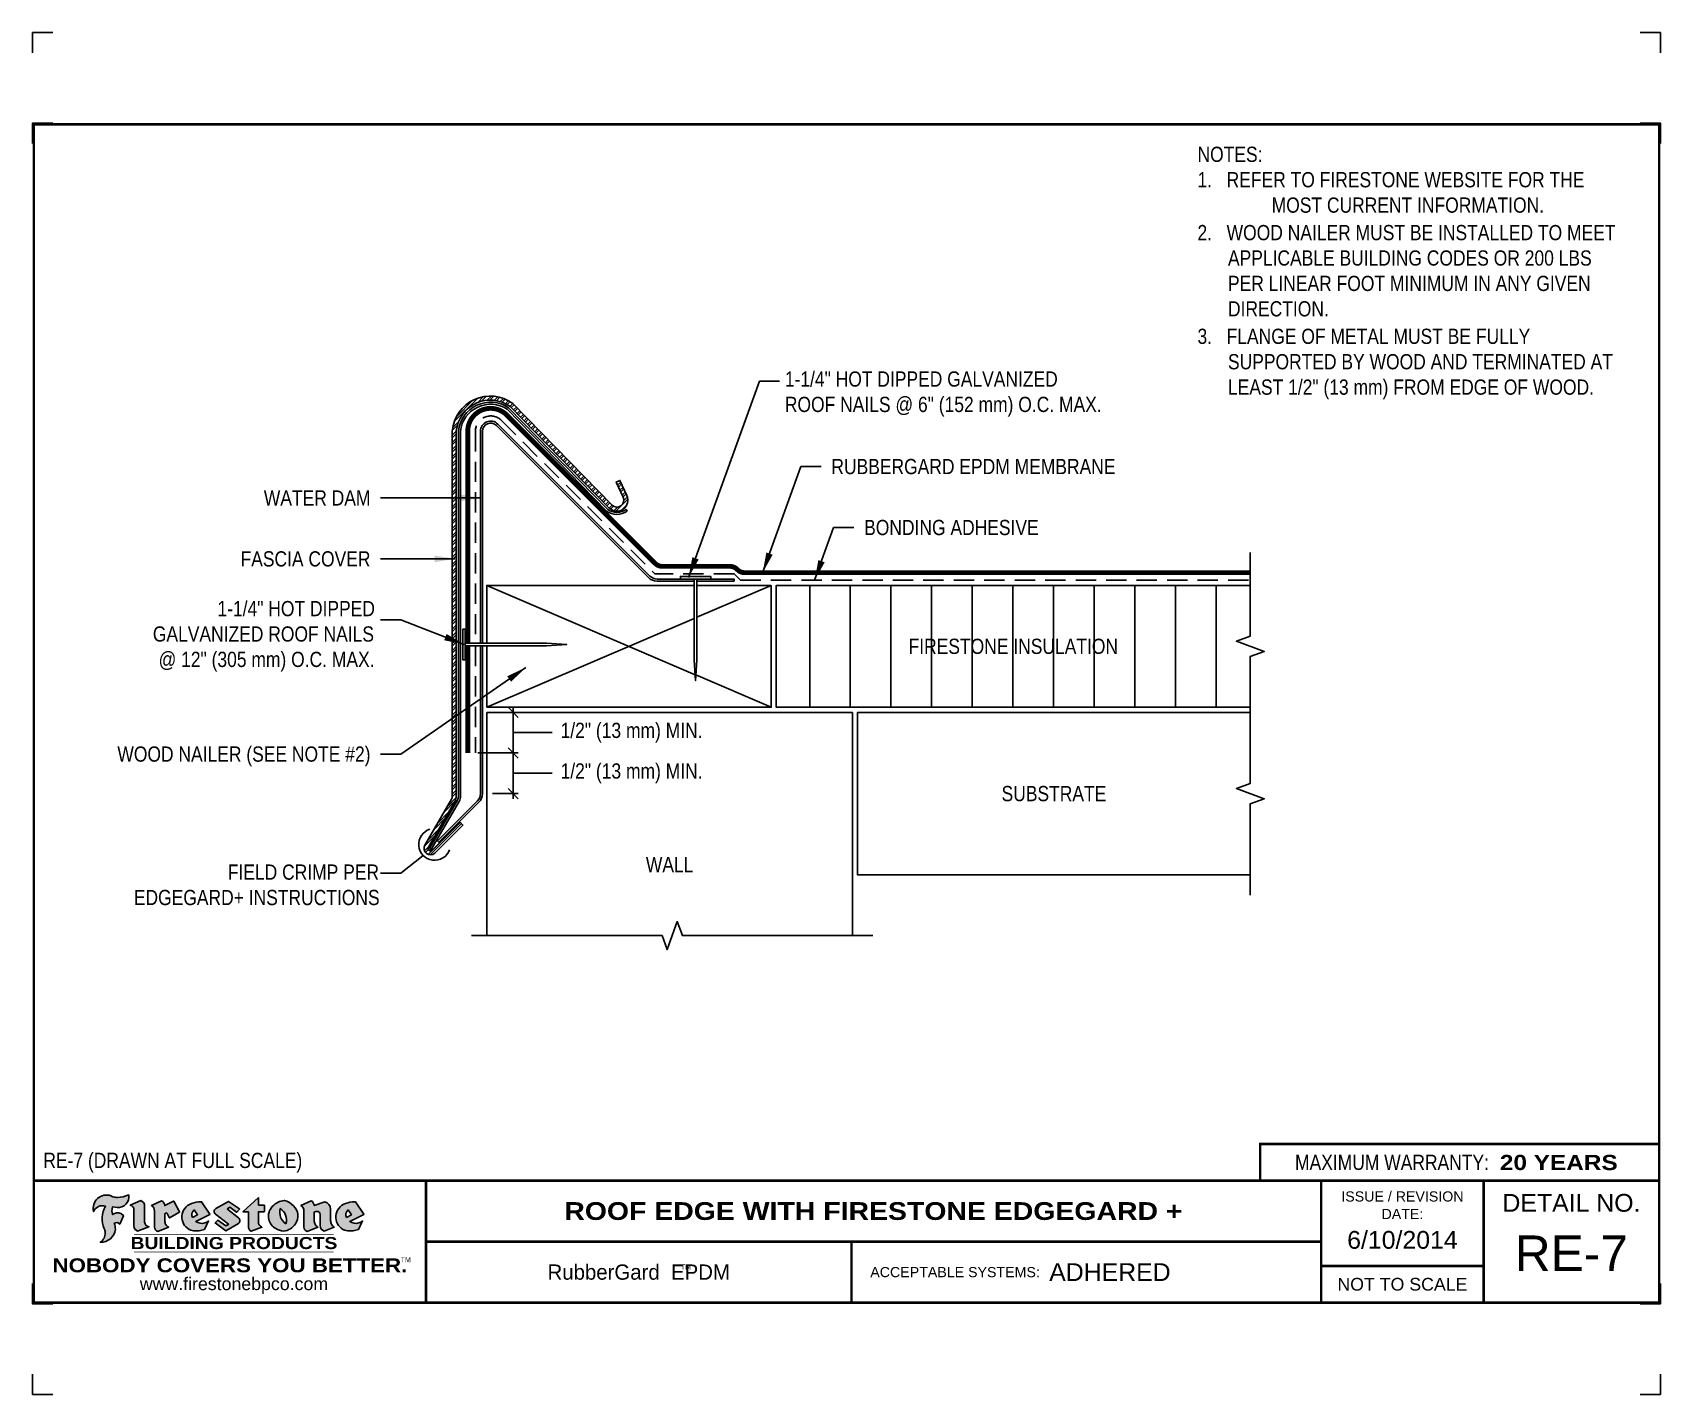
# Model space of a CAD drawing. Header units: inches. Extents: x 143.4 to 163.5, y 38.5 to 55.2.
import ezdxf
from ezdxf.enums import TextEntityAlignment as Align

# ---------------------------------------------------------------- set-up
doc = ezdxf.new("R2010")
doc.units = ezdxf.units.IN
doc.header["$MEASUREMENT"] = 0
doc.linetypes.add('HIDDEN', pattern=[0.375, 0.25, -0.125])
doc.layers.get('0').update_dxf_attribs({"linetype": 'CONTINUOUS'})
doc.layers.get('DEFPOINTS').update_dxf_attribs({"linetype": 'CONTINUOUS'})
for name, color, linetype in [('FSBP-ACCESSORY-FIRESTONE', 7, 'CONTINUOUS'), ('FSBP-ACCESSORY-OTHER', 7, 'CONTINUOUS'), ('FSBP-ADHESIVE', 1, 'HIDDEN'), ('FSBP-ANNO-NOTE', 7, 'CONTINUOUS'), ('FSBP-INSULATION', 7, 'CONTINUOUS'), ('FSBP-MEMBRANE', 7, 'CONTINUOUS'), ('FSBP-SUBSTRATE-GENERIC', 9, 'CONTINUOUS'), ('FSBP-TTLB', 7, 'CONTINUOUS'), ('FSBP-TTLB-BORDER', 7, 'CONTINUOUS'), ('FSBP-TTLB-TEXT', 7, 'CONTINUOUS'), ('FSBP-WALL-CURB', 9, 'CONTINUOUS'), ('FSBP-WOOD', 7, 'CONTINUOUS')]:
    doc.layers.add(name, color=color, linetype=linetype)
doc.styles.add('FSBP_ARIAL', font='arial.ttf')
doc.styles.add('FSBP_ARIAL_BOLD', font='')
doc.styles.add('FSBP_ARIAL_NAR', font='ARIALN.TTF')
doc.styles.add('FSBP_BANKGOTHIC', font='bgothm.ttf')
doc.styles.get('FSBP_ARIAL_BOLD').set_extended_font_data('Arial Black')
doc.dimstyles.new('FSBP-DIM', dxfattribs={"dimtxt": 0.1875, "dimasz": 0.125, "dimexe": 0.0625, "dimexo": 0.125, "dimgap": 0.125, "dimtad": 0, "dimdec": 0, "dimzin": 1, "dimdsep": 46, "dimlunit": 4, "dimtxsty": 'FSBP_ARIAL_NAR', "dimblk": 'OBLIQUE', "dimcen": 0.09375, "dimdle": 0.0625, "dimclrd": 256, "dimclre": 256, "dimclrt": 256, "dimadec": 0, "dimazin": 0, "dimtfac": 1, "dimtdec": 0, "dimtmove": 1, "dimatfit": 3, "dimfxl": 1, "dimtolj": 1, "dimtzin": 0, "dimlwd": -1, "dimlwe": -1, "dimarcsym": 0})
doc.dimstyles.new('FSBP-LEADER', dxfattribs={"dimtxt": 0.1875, "dimasz": 0.25, "dimexe": 0.0625, "dimexo": 0.125, "dimgap": 0.125, "dimtad": 0, "dimtih": 1, "dimtoh": 1, "dimdec": 4, "dimzin": 0, "dimdsep": 46, "dimlunit": 4, "dimtxsty": 'FSBP_ARIAL_NAR', "dimcen": 0.09375, "dimclrd": 256, "dimclre": 256, "dimclrt": 256, "dimadec": 0, "dimazin": 0, "dimtfac": 1, "dimtdec": 4, "dimtofl": 0, "dimtmove": 0, "dimatfit": 3, "dimfxl": 1, "dimtolj": 1, "dimtzin": 0, "dimlwd": -1, "dimlwe": -1, "dimarcsym": 0})

# ---------------------------------------------------------------- blocks, each defined once
blk = doc.blocks.new('TTLB-EPDM_1')
at = {"layer": 'FSBP-TTLB-TEXT'}
h = blk.add_hatch(color=1, dxfattribs=at)
edge = h.paths.add_edge_path()
edge.add_arc((1.037309769669573, -0.1982514792917306), 0.1319107607348553, 264.0410451462098, 370.3106169565175)
edge.add_arc((1.027551646585694, 0.1214293576525799), 0.3273056962876235, 270.05058356628535, 295.23459397187514, ccw=False)
edge.add_arc((1.022801957313345, -0.06680179986895154), 0.1391656561713503, 249.3281275763668, 272.0749124149863, ccw=False)
edge.add_line((0.9736743133014443, -0.1970076156048179), (0.9474927838574558, -0.1852745150568325))
edge.add_arc((0.8939498971398288, -0.3394262635682071), 0.1631857907024099, 70.84590087378872, 194.3325259843273)
edge.add_arc((0.8444260109029493, -0.4259936440910768), 0.1179914261095279, 70.96950098067128, 156.9641407594482, ccw=False)
edge.add_arc((1.153141409296894, -0.4684497516079468), 0.3110405457095052, 150.3231137483159, 203.2084295854517)
edge.add_arc((0.7562495500622943, -0.6412608153899899), 0.1218587156617311, 0.8849157075190988, 24.34668939894999, ccw=False)
edge.add_arc((0.7493781665697374, -0.6475258110744375), 0.1289731377238325, -58.36655102076742, 3.6216782311386737, ccw=False)
edge.add_arc((0.8256699029544474, -0.5792158350996106), 0.1783301886510354, 267.2205474105585, 354.1381621173521)
edge.add_arc((0.7903121048625305, -0.6011409294291745), 0.212787892960859, 0.9996158580669322, 21.00503380861244)
edge.add_arc((1.01880712263941, -0.5666691048185161), 0.05136395668415847, 40.82117713173261, 125.52727787225791, ccw=False)
edge.add_line((1.057676976260041, -0.5330924682126437), (1.102776947655911, -0.4308018311949837))
edge.add_arc((1.040858222524664, -0.4699705673995949), 0.07326744446031509, 32.31675181867256, 66.31481236598174)
edge.add_arc((1.032262518825329, -0.5063316993097662), 0.1102246948011782, 69.8179132332389, 125.254734720681)
edge.add_arc((1.127708877207287, -0.368959353531244), 0.1659710644737306, 164.1569669952081, 196.5811013160487, ccw=False)
edge.add_line((0.9680425188342383, -0.3236487780942383), (1.023615334387159, -0.3294494641845773))
h = blk.add_hatch(color=1, dxfattribs=at)
edge = h.paths.add_edge_path()
edge.add_line((1.275239419159561, -0.6223407783464694), (1.415345367376062, -0.5660418822574371))
edge.add_arc((1.421019305783958, -0.5090099247487757), 0.05731350411836949, 181.9717871001989, 264.31851000495806, ccw=False)
edge.add_line((1.363739737527226, -0.5109819325197265), (1.363412352251203, -0.3102363679013962))
edge.add_arc((1.294263659668751, -0.3103491388303989), 0.06914878453844908, 0.0934405599591014, 72.42834396969012)
edge.add_line((1.315139561173908, -0.2444268274366692), (1.186839444240604, -0.3024209471341379))
edge.add_arc((1.175246268095289, -0.3585110609420917), 0.05727567197445628, -0.017399788185912257, 78.322067691347, ccw=False)
edge.add_line((1.232521937428658, -0.3585284546236807), (1.232574268422297, -0.555126496687123))
edge.add_arc((1.305699496415486, -0.5558575689677219), 0.07312888236350451, 179.4272023230205, 245.3845503102953)
h = blk.add_hatch(color=1, dxfattribs=at)
edge = h.paths.add_edge_path()
edge.add_line((1.792026821926584, -0.3839679064720229), (1.722158956877934, -0.2518542302253621))
edge.add_arc((1.720119655279638, -0.2529327078887852), 0.002306916790721817, 27.87197133405656, 117.3766794470751)
edge.add_line((1.719058846382097, -0.250884159729182), (1.610638460368705, -0.3070279753467702))
edge.add_arc((1.547088841662962, -0.3061026658494403), 0.06355635479880145, 359.165808011073, 425.8793658831422)
edge.add_line((1.573061729235633, -0.2480956029480268), (1.446879247402876, -0.3051325108639702))
edge.add_arc((1.407812067100189, -0.370357133046621), 0.07602957263902092, -3.441403975725109, 59.07992244284969, ccw=False)
edge.add_line((1.483704536400296, -0.3749210150788969), (1.483704536400296, -0.5723838140635706))
edge.add_arc((1.54053746518044, -0.568254406115083), 0.05698275005415228, 184.1557352478595, 255.3066498366543)
edge.add_line((1.526084036778343, -0.6233736605654059), (1.657291340682093, -0.570650514527486))
edge.add_arc((1.688298576827198, -0.5021390388423987), 0.0752015358480571, 207.5160880841914, 245.649226723163, ccw=False)
edge.add_arc((1.721050197024907, -0.4914488168456328), 0.1093332836229113, 179.4823365255141, 204.5537900001094, ccw=False)
edge.add_line((1.611721375809452, -0.4904610114968335), (1.611721375809452, -0.4126404716788983))
edge.add_arc((1.628589765097195, -0.414159299036043), 0.01693662875851176, 28.356188110622725, 174.8549701683585, ccw=False)
edge.add_arc((1.627340435522395, -0.4197189881350504), 0.02111886817708033, 22.216893572439517, 40.10213956426492, ccw=False)
edge.add_line((1.646891420738257, -0.4117336534413738), (1.666638796144639, -0.4549750258192233))
edge.add_arc((1.668737246926742, -0.4540167099035481), 0.002306916790685496, 204.545128184284, 299.6323508190091)
edge.add_line((1.669877862091766, -0.4560219186518992), (1.791128135493295, -0.3870515928837648))
edge.add_line((1.791128135493295, -0.3870515928837648), (1.792026821926584, -0.3839679064720229))
h = blk.add_hatch(color=1, dxfattribs=at)
h.paths.add_polyline_path([(2.063388732080512, -0.2583237030618903, 0.02524281661523788), (2.025024361750752, -0.2610532129309178, 0.1213611957758757), (1.901773912052249, -0.3008158885520373, 0.6151668103976068), (1.93274136141747, -0.6099060679591872, 0.05306812109568645), (1.967936229862175, -0.617865745600497, 0.1150932231766138), (2.099126721549737, -0.5994933789882708), (2.151195569562105, -0.4944891916583316, -0.08755405562188731), (2.104230609512001, -0.5187113292177372, -0.265591761123442), (1.992692314386659, -0.5010701623316862), (2.165347897647223, -0.4141184325909109, 0.4518949533370738), (2.166222728871162, -0.4107679608846269)])
h.paths.add_polyline_path([(2.014217313945437, -0.4188965037300676), (1.951113654018855, -0.4515330109460507, -0.3720533890450154), (1.973177450672722, -0.3607130665457561)], flags=16)
h = blk.add_hatch(color=1, dxfattribs=at)
edge = h.paths.add_edge_path()
edge.add_arc((2.260407392426802, -0.3775796671688782), 0.04152450223225729, 123.20805433950699, 232.2027298779723, ccw=False)
edge.add_line((2.237665217914071, -0.3428366421988329), (2.393535971665983, -0.2540943745380986))
edge.add_arc((2.394677353533142, -0.2560991469722482), 0.002306916790741334, 55.64644466176611, 119.65426054492559, ccw=False)
edge.add_line((2.395979141996861, -0.2541946229174954), (2.531809646140459, -0.3470380726374032))
edge.add_arc((2.530468902927946, -0.3489153772789875), 0.002306916790700397, -42.731101238422525, 54.4661353739603, ccw=False)
edge.add_line((2.532163440279987, -0.3504807552658491), (2.498457913851155, -0.3869673252714421))
edge.add_arc((2.496763376499139, -0.3854019472845934), 0.002306916790672934, 233.7527076894875, 317.26889876138785, ccw=False)
edge.add_line((2.495399362263356, -0.38726241234572), (2.413849913492982, -0.3274738082119626))
edge.add_arc((2.412485899257181, -0.3293342732731342), 0.002306916790720064, 53.75270768979358, 124.4135619297835)
edge.add_line((2.41118211687575, -0.3274311136421062), (2.382933981293377, -0.346782838468144))
edge.add_arc((2.38423776367478, -0.3486859980991606), 0.002306916790694898, 124.4135619293799, 231.8459020253626)
edge.add_line((2.382812599816248, -0.3505000469010184), (2.519899969301207, -0.4581994452042721))
edge.add_arc((2.494247019847682, -0.4908523236374461), 0.04152450223225742, -55.21225898295222, 51.84590202520428, ccw=False)
edge.add_line((2.517938320565804, -0.5249552055672808), (2.364434947484597, -0.6179520922513717))
edge.add_arc((2.36323960192349, -0.6159790200102006), 0.002306916790726996, 233.2955624372927, 301.20872157023314, ccw=False)
edge.add_line((2.361860787187538, -0.6178285429225383), (2.231266621301074, -0.5204709167214361))
edge.add_arc((2.232647938930649, -0.5186232623475259), 0.002306916790697672, 135.5134179846393, 233.21798691998708, ccw=False)
edge.add_line((2.231002150870836, -0.5170067083764565), (2.262839375599356, -0.4845937328397696))
edge.add_arc((2.264485163659225, -0.4862102868108537), 0.002306916790748497, 53.0352839999411, 135.513417985369, ccw=False)
edge.add_line((2.265872365996302, -0.4843670465239001), (2.361834678328762, -0.5565872257804898))
edge.add_arc((2.363221880665761, -0.5547439854936304), 0.002306916790627066, 233.0352840000685, 302.2362632414394)
edge.add_line((2.36445241715569, -0.5566953042850713), (2.39428499383348, -0.5378823484768844))
edge.add_arc((2.393054457343549, -0.5359310296853765), 0.002306916790685166, 302.2362632406177, 412.2027298768422)
edge.add_line((2.394468296066179, -0.5341081404551886), (2.234958295420142, -0.4103916733127022))
h = blk.add_hatch(color=1, dxfattribs=at)
edge = h.paths.add_edge_path()
edge.add_line((2.763460561272041, -0.2072496393923444), (2.763460561272041, -0.2969520779963801))
edge.add_arc((2.765767478062699, -0.2969520779963943), 0.00230691679065842, 179.9999999996471, 269.9999999996471)
edge.add_line((2.765767478062685, -0.2992589947870528), (2.835417693520355, -0.2992589947870528))
edge.add_arc((2.835417693520355, -0.3015659115777538), 0.002306916790701052, 0, 90, ccw=False)
edge.add_line((2.837724610311056, -0.3015659115777538), (2.837724610311056, -0.3790761307453892))
edge.add_arc((2.83541769352037, -0.3790761307453749), 0.002306916790686842, 269.99999999964706, 359.99999999964706, ccw=False)
edge.add_line((2.835417693520355, -0.3813830475360618), (2.765767478062685, -0.3813830475360618))
edge.add_arc((2.765767478062699, -0.3836899643267202), 0.00230691679065842, 90.00000000035294, 180.0000000003529)
edge.add_line((2.763460561272041, -0.3836899643267344), (2.763460561272041, -0.5033995910642801))
edge.add_arc((2.836735953378943, -0.5071368822038516), 0.07337063740681413, 177.0802527808789, 245.3249543133826)
edge.add_line((2.806105814540615, -0.5738080530967267), (2.674529557384915, -0.6226036013049594))
edge.add_arc((2.708610405062069, -0.564298408791804), 0.06753517344606039, 177.0345319916277, 239.6926428024901, ccw=False)
edge.add_line((2.641165668230087, -0.560804539009709), (2.641165668230087, -0.3836899643267344))
edge.add_arc((2.638858751439429, -0.3836899643267202), 0.00230691679065842, 359.9999999996471, 449.999999999647)
edge.add_line((2.638858751439443, -0.3813830475360618), (2.572857950769389, -0.3813830475360618))
edge.add_line((2.572857950769389, -0.3813830475360618), (2.763460561272041, -0.2072496393923444))
h = blk.add_hatch(color=1, dxfattribs=at)
edge = h.paths.add_edge_path(flags=16)
edge.add_arc((2.940363509127394, -0.4847985213681437), 0.1684614578629418, 344.5558804047865, 417.0140046669545)
edge.add_arc((3.194458079644619, -0.3883534532477785), 0.1684614578629414, 164.5558804047864, 237.0140046669546)
edge = h.paths.add_edge_path()
edge.add_arc((3.069375116502199, -0.4399344555144872), 0.1828726885096673, 136.0914512150047, 191.213418978326)
edge.add_arc((3.064939550433406, -0.4318234379590333), 0.1803148804748503, 194.0167254156723, 240.6663730831859)
edge.add_arc((3.098047041778981, -0.3845058757092554), 0.2378525180183701, 239.2975390661776, 264.2889872773176)
edge.add_arc((3.04884478212623, -0.4190232383793012), 0.203760689247156, 277.1986764832036, 326.503572961274)
edge.add_arc((3.077739326803546, -0.4341046616465112), 0.171374865791709, 325.3768876809902, 406.3828327799087)
edge.add_arc((3.011839488065919, -0.4896144380417797), 0.2571945645850002, 44.28462553519766, 73.82901434867304)
edge.add_arc((3.117152499586992, -0.4983433120546693), 0.2579560664039132, 97.50292863483666, 134.1039137579027)
h = blk.add_hatch(color=1, dxfattribs=at)
edge = h.paths.add_edge_path()
edge.add_line((3.322690228557462, -0.5721896537377091), (3.322690228557462, -0.3749210150788969))
edge.add_arc((3.246797759257384, -0.3703571330465745), 0.076029572638996, 356.5585960242387, 419.0799224428129)
edge.add_line((3.285864939560099, -0.3051325108639702), (3.412047421392799, -0.2480956029480268))
edge.add_arc((3.386074533820159, -0.3061026658494941), 0.06355635479883807, 0.3962622833877276, 65.87936588318718, ccw=False)
edge.add_line((3.449629368605429, -0.3056631084210863), (3.580526418688805, -0.2593848434574539))
edge.add_arc((3.555744121700958, -0.3530904070730321), 0.09692726601172152, 2.366977007666776, 75.18615851992018, ccw=False)
edge.add_line((3.652588689330287, -0.3490873311063041), (3.652588689330287, -0.4883770011386872))
edge.add_arc((3.761877549389556, -0.4914934052703811), 0.1093332836229047, 178.3666365323574, 204.5537900000422)
edge.add_arc((3.729125929191727, -0.5021836272670953), 0.07520153584796169, 207.5160880841711, 245.2240541443093)
edge.add_line((3.697611150971852, -0.5704631245385627), (3.572585913552643, -0.6207021253773775))
edge.add_arc((3.59534718600759, -0.5526356419907701), 0.07177131519198746, 180.3328587115751, 251.51018566665869, ccw=False)
edge.add_line((3.523577081955409, -0.5530525936986663), (3.523577081955409, -0.4153032515383615))
edge.add_arc((3.486319529276879, -0.4148773504126441), 0.0372599868942854, 359.3450650296066, 449.0500281941028)
edge.add_arc((3.482769874121713, -0.4419622099033496), 0.06447454900600783, 86.29402372314017, 119.8211331593848)
edge.add_line((3.450707067966732, -0.3860252459975726), (3.450707067966732, -0.4904610114968335))
edge.add_arc((3.560035889182251, -0.491448816845647), 0.1093332836229751, 179.4823365255069, 204.5537900001023)
edge.add_arc((3.527284268984408, -0.5021390388424952), 0.07520153584796385, 207.5160880841699, 245.6492267231416)
edge.add_line((3.496277032839316, -0.570650514527486), (3.365069728935509, -0.6233736605654059))
edge.add_arc((3.37950248606194, -0.5682868177318081), 0.05694615642555727, 183.9298782390169, 255.318496325343, ccw=False)
h = blk.add_hatch(color=1, dxfattribs=at)
h.paths.add_polyline_path([(3.957695472291277, -0.2583237030618903, 0.02524281661523822), (3.919331101961575, -0.2610532129309178, 0.1085638477195505), (3.807890832595604, -0.2939221658134414, 0.6425897848490651), (3.827048101628293, -0.6099060679591872, 0.05306812109569052), (3.862242970072884, -0.617865745600497, 0.1150932231766133), (3.993433461760503, -0.5994933789882708), (4.045502309772871, -0.4944891916583316, -0.08755405562189084), (3.998537349722767, -0.5187113292177372, -0.2655917611234366), (3.886999054597368, -0.5010701623316862), (4.059654637857989, -0.4141184325909109, 0.4518949533370731), (4.060529469081928, -0.4107679608846269)])
h.paths.add_polyline_path([(3.90852405415626, -0.4188965037300676), (3.845420394229677, -0.4515330109460507, -0.3720533890450147), (3.867484190883488, -0.3607130665457561)], flags=16)
at = {"layer": 'DEFPOINTS', "linetype": 'Continuous', "ltscale": 1.75}
for points in [[(-0.015625, 13.88083333333333), (-0.015625, 14.13083333333333), (0.234375, 14.13083333333333)], [(20.01562500000003, 13.88083333333333), (20.01562500000003, 14.13083333333333), (19.76562500000003, 14.13083333333333)], [(-0.015625, -2.380833333333342), (-0.015625, -2.630833333333342), (0.234375, -2.630833333333342)], [(20.01562500000003, -2.380833333333342), (20.01562500000003, -2.630833333333342), (19.76562500000003, -2.630833333333342)]]:
    blk.add_lwpolyline(points, dxfattribs=at)
at = {"layer": 'DEFPOINTS', "color": 1}
for points in [[(0.234375, 13.015625), (-0.015625, 13.015625), (-0.015625, 12.765625)], [(20.015625, 12.765625), (20.015625, 13.015625), (19.765625, 13.015625)], [(0.234375, -1.515625), (-0.015625, -1.515625), (-0.015625, -1.265625)], [(20.015625, -1.265625), (20.015625, -1.515625), (19.765625, -1.515625)]]:
    blk.add_lwpolyline(points, dxfattribs=at)
at = {"layer": 'FSBP-TTLB', "const_width": 0.03125}
blk.add_lwpolyline([(15.09028770518938, 0), (20, 0), (20, 0.4512598240669945), (15.09028770518938, 0.4512598240669945)], close=True, dxfattribs=at)
for points in [[(0, 0), (0, -1.5), (20, -1.5), (20, 0), (0, 0)], [(4.825208527206769, 0), (4.825208527206769, -0.75)], [(15.84028770518938, 0), (15.84028770518938, -1.5)], [(17.84110496735593, 0), (17.84110496735593, -1.5)], [(20, 0), (20, -1.5)], [(4.825208527206769, -0.75), (15.84028770518938, -0.75)], [(4.825208527206769, -0.75), (4.825208527206769, -1.5)], [(15.84028770518938, -1.048740175933006), (17.84110496735593, -1.048740175933006)]]:
    blk.add_lwpolyline(points, dxfattribs=at)
at = {"layer": 'FSBP-TTLB-BORDER', "const_width": 0.03125}
blk.add_lwpolyline([(20, 0), (20, 13), (0, 13), (0, 0)], dxfattribs=at)
at = {"layer": 'FSBP-TTLB-TEXT', "color": 1}
blk.add_line((0.7358432058323388, -0.379822754145593), (0.7358432058323388, -0.379822754145593), dxfattribs=at)
for points in [[(1.023615323725323, -0.3294494630716969, 0.5000510906601082), (1.167090420776901, -0.1746414942047778, -0.1103304102359608), (1.027840608309816, -0.2058762110801382, -0.09957876667165425), (0.9736743133014443, -0.1970076156048179), (0.9474927838574558, -0.1852745150568325, 0.5978159689075124), (0.7358432058323388, -0.379822754145593, -0.3938834584182213), (0.8828996422548698, -0.3144510229727047, 0.2349406564350952), (0.86727108227484, -0.5910237178633082, -0.1027304183841549), (0.8780937320133262, -0.6393788197974146, -0.2772692352614086), (0.8170223912655956, -0.7573362346216896, 0.3985429150902959), (1.003067614090241, -0.5974286950643517, 0.0875124847930418), (0.9889600163401155, -0.5248671157293501, -0.3874031597924062), (1.057676976260041, -0.5330924682126437), (1.102776947655911, -0.4308018311949837, 0.1494423498871741), (1.07029056398062, -0.4028746979725923, 0.2467195073738216), (0.9686394281704906, -0.4163228904100862, -0.1424285161541127), (0.9680425188342383, -0.3236487780942383), (1.023615334387159, -0.3294494641845773)], [(2.166222728871162, -0.4107679608846269), (2.063388732080512, -0.2583237030618903, 0.02524281661523788), (2.025024361750752, -0.2610532129309178, 0.1085638477195265), (1.913584092384895, -0.2939221658134414, 0.6425897848491228), (1.93274136141747, -0.6099060679591872, 0.05306812109568648), (1.967936229862175, -0.617865745600497, 0.1150932231766137), (2.099126721549737, -0.5994933789882708), (2.151195569562105, -0.4944891916583316, -0.0875540556218873), (2.104230609512001, -0.5187113292177372, -0.2655917611234418), (1.992692314386659, -0.5010701623316862), (2.165347897647223, -0.4141184325909109)], [(2.763460561272041, -0.2072496393923444), (2.763460561272041, -0.2969520779963801, 0.4142135623730958), (2.765767478062685, -0.2992589947870528), (2.835417693520355, -0.2992589947870528, -0.414213562373095), (2.837724610311056, -0.3015659115777538), (2.837724610311056, -0.3790761307453892, -0.4142135623730938), (2.835417693520355, -0.3813830475360618), (2.765767478062685, -0.3813830475360618, 0.4142135623730958), (2.763460561272041, -0.3836899643267344), (2.763460561272041, -0.5033995910642801, 0.3068985753588853), (2.806105814540615, -0.5738080530967267), (2.674529557384915, -0.6226036013049594, -0.2804194150632976), (2.641165668230087, -0.560804539009709), (2.641165668230087, -0.3836899643267344, 0.414213562373095), (2.638858751439443, -0.3813830475360618), (2.572857950769389, -0.3813830475360618), (2.763460561272041, -0.2072496393923444)], [(4.060529469081928, -0.4107679608846269), (3.957695472291277, -0.2583237030618903, 0.02524281661523788), (3.919331101961575, -0.2610532129309178, 0.1085638477195265), (3.807890832595604, -0.2939221658134414, 0.6425897848491228), (3.827048101628293, -0.6099060679591872, 0.05306812109568648), (3.862242970072884, -0.617865745600497, 0.1150932231766137), (3.993433461760503, -0.5994933789882708), (4.045502309772871, -0.4944891916583316, -0.0875540556218873), (3.998537349722767, -0.5187113292177372, -0.2655917611234418), (3.886999054597368, -0.5010701623316862), (4.059654637857989, -0.4141184325909109)], [(4.059654637857989, -0.4141184325909109, 0.4518949533370731), (4.060529469081928, -0.4107679608846269, 0.4518949533370731)]]:
    blk.add_lwpolyline(points, format="xyb", dxfattribs=at)
for points in [[(1.275239419159561, -0.6223407783464694), (1.415345367376062, -0.5660418822574371, -0.3756100036733062), (1.363739737527226, -0.5109819325197265), (1.363412352251203, -0.3102363679013962, 0.3265360292958048), (1.315139561173908, -0.2444268274366692), (1.186839444240604, -0.3024209471341379, -0.3557863980845349), (1.232521937428658, -0.3585284546236807), (1.232574268422297, -0.555126496687123, 0.2960110723418457)], [(1.792026821926584, -0.3839679064720229), (1.722158956877934, -0.2518542302253621, 0.4116839150163434), (1.719058846382097, -0.250884159729182), (1.610638460368705, -0.3070279753467702, 0.2996033003794034), (1.573061729235633, -0.2480956029480268), (1.446879247402876, -0.3051325108639702, -0.2797757560995365), (1.483704536400296, -0.3749210150788969), (1.483704536400296, -0.5723838140635706, 0.320828638474519), (1.526084036778343, -0.6233736605654059), (1.657291340682093, -0.570650514527486, -0.1679398621276611), (1.621603752698661, -0.5368819723450571, -0.1098333365370753), (1.611721375809452, -0.4904610114968335), (1.611721375809452, -0.4126404716788983, -0.743334502655012), (1.64349420176768, -0.4061152228778298, -0.07819791644735608), (1.646891420738257, -0.4117336534413738), (1.666638796144639, -0.4549750258192233, 0.4404648714563479), (1.669877862091766, -0.4560219186518992), (1.791128135493295, -0.3870515928837648)], [(1.951113654018855, -0.4515330109460507), (2.014217313945437, -0.4188965037300676), (1.973177450672722, -0.3607130665457561, 0.3720533890450154)], [(2.234958295420142, -0.4103916733127022, -0.5150044486718882), (2.237665217914071, -0.3428366421988329), (2.393535971665983, -0.2540943745380986, -0.2867822934100265), (2.395979141996861, -0.2541946229174954), (2.531809646140459, -0.3470380726374032, -0.4515027974650387), (2.532163440279987, -0.3504807552658491), (2.498457913851155, -0.3869673252714421, -0.3814439164929681), (2.495399362263356, -0.38726241234572), (2.413849913492982, -0.3274738082119626, 0.3184718635035665), (2.41118211687575, -0.3274311136421062), (2.382933981293377, -0.346782838468144, 0.5064094529656681), (2.382812599816248, -0.3505000469010184), (2.519899969301207, -0.4581994452042721, -0.5043597839115849), (2.517938320565804, -0.5249552055672808), (2.364434947484597, -0.6179520922513717, -0.3053163970316367), (2.361860787187538, -0.6178285429225383), (2.231266621301074, -0.5204709167214361, -0.4541703869768119), (2.231002150870836, -0.5170067083764565), (2.262839375599356, -0.4845937328397696, -0.3762644290664977), (2.265872365996302, -0.4843670465239001), (2.361834678328762, -0.5565872257804898, 0.3114700032088108), (2.36445241715569, -0.5566953042850713), (2.39428499383348, -0.5378823484768844, 0.520381097387146), (2.394468296066179, -0.5341081404551886)], [(2.937624918725987, -0.3131105398334029, 0.2452625673097023), (2.889993533867141, -0.4754966266250307, 0.2064059665179019), (2.976604338974084, -0.5890186876871866, 0.1094800500670344), (3.074378098474654, -0.6211778035979165, 0.2185147641853038), (3.218764944843201, -0.5314757029352819, 0.3689489483072479), (3.195959963110113, -0.3100352223135445, 0.1296305888694145), (3.0834694040758, -0.242595816912754, 0.1610736375384317)], [(3.10274193015772, -0.5296595419651595, 0.3271311138286319), (3.032079658614293, -0.3434924326507627, 0.3271311138286322)], [(3.322690228557462, -0.5721896537377091), (3.322690228557462, -0.3749210150788969, 0.2797757560995341), (3.285864939560099, -0.3051325108639702), (3.412047421392799, -0.2480956029480268, -0.2937618496109166), (3.449629368605429, -0.3056631084210863), (3.580526418688805, -0.2593848434574539, -0.3288760160581939), (3.652588689330287, -0.3490873311063041), (3.652588689330287, -0.4883770011386872, 0.114762897203527), (3.662431105063263, -0.536926560769686, 0.166032965990522), (3.697611150971852, -0.5704631245385627), (3.572585913552643, -0.6207021253773775, -0.3209557512194564), (3.523577081955409, -0.5530525936986663), (3.523577081955409, -0.4153032515383615, 0.4127061514896111), (3.48693727661589, -0.3776224848030694, 0.1473421876160361), (3.450707067966732, -0.3860252459975726), (3.450707067966732, -0.4904610114968335, 0.1098333365370753), (3.460589444855941, -0.5368819723450855, 0.1679398621276611), (3.496277032839316, -0.570650514527486), (3.365069728935509, -0.6233736605654059, -0.3219729545308964), (3.322690228557462, -0.5721896537377091, 29.1476284739)], [(3.845420394229677, -0.4515330109460507), (3.90852405415626, -0.4188965037300676), (3.867484190883488, -0.3607130665457561, 0.3720533890450154)]]:
    blk.add_lwpolyline(points, format="xyb", close=True, dxfattribs=at)
at = {"layer": 'FSBP-TTLB-TEXT'}
for points, const_width in [([(1.233926579809207, -0.6584455781731435), (3.691229482685259, -0.6584455781731577)], 0.0078125), ([(10.06152282927678, -0.75), (10.06152282927678, -1.5)], 0.03125), ([(1.233926579809207, -0.8761560960495984), (3.691229482685259, -0.8761560960495842)], 0.0078125)]:
    blk.add_lwpolyline(points, dxfattribs=dict(at, const_width=const_width))
at = {"layer": 'FSBP-TTLB-TEXT', "color": 1}
for centre, start, end in [((1.789987520328282, -0.3850463841354355), 299.6323508193319, 27.87197133380463), ((2.164310260790558, -0.412058050385383), 296.7304547840455, 34.00233684987403)]:
    blk.add_arc(centre, 0.00230691679068068, start, end, dxfattribs=at)
at = {"layer": 'FSBP-TTLB-TEXT', "style": 'FSBP_ARIAL_NAR'}
blk.add_text('MAXIMUM WARRANTY:', height=0.1875, dxfattribs=at).set_placement((17.90516569312837, 0.2256299120335257), align=Align.MIDDLE_RIGHT)
at = {"layer": 'FSBP-TTLB-TEXT'}
for s, height, style, p in [('ISSUE / REVISION', 0.125, 'FSBP_ARIAL', (16.84069633627263, -0.1938496373466023)), ('DETAIL NO.', 0.21875, 'FSBP_ARIAL', (18.92055248367797, -0.2724398367368792)), ('DATE:', 0.125, 'FSBP_ARIAL', (16.84069633627263, -0.409973105348854)), ('www.firestonebpco.com', 0.15625, 'FSBP_ARIAL', (2.462578031247233, -1.268657306740124)), ('RubberGard  EPDM', 0.1875, 'FSBP_BANKGOTHIC', (7.443365678241776, -1.125)), ('TM', 0.0625, 'FSBP_BANKGOTHIC', (8.023397742165457, -1.062518816683806)), ('NOT TO SCALE', 0.15625, 'FSBP_ARIAL', (16.84069633627263, -1.274370087966503))]:
    blk.add_text(s, height=height, dxfattribs=dict(at, style=style)).set_placement(p, align=Align.MIDDLE_CENTER)
at = {"layer": 'FSBP-TTLB-TEXT', "lineweight": 18, "style": 'FSBP_ARIAL_BOLD'}
blk.add_text('BUILDING PRODUCTS', height=0.1484375, dxfattribs=at).set_placement((2.462578031247233, -0.7673008371113639), align=Align.MIDDLE_CENTER)
at = {"layer": 'FSBP-TTLB-TEXT', "color": 1}
for s, height, style, p in [('NOBODY COVERS YOU BETTER.', 0.171875, 'FSBP_ARIAL_BOLD', (2.412604263603384, -1.041650450587369)), ('TM', 0.0625, 'FSBP_BANKGOTHIC', (4.576671173373001, -0.9725745042934193))]:
    blk.add_text(s, height=height, dxfattribs=dict(at, style=style)).set_placement(p, align=Align.MIDDLE_CENTER)
at = {"layer": 'FSBP-TTLB-TEXT', "style": 'FSBP_ARIAL'}
blk.add_text('ACCEPTABLE SYSTEMS:', height=0.125, dxfattribs=at).set_placement((10.29281281591562, -1.125), align=Align.MIDDLE_LEFT)
at = {"layer": 'FSBP-TTLB-TEXT'}
for tag, height, style, p in [('MAXIMUM_WARRANTY', 0.1875, 'FSBP_ARIAL_BOLD', (18.03987100774941, 0.2240244307510579)), ('ACCPT_SYSTEMS', 0.21875, 'FSBP_ARIAL', (12.49438170418193, -1.125))]:
    blk.add_attdef(tag, text='', height=height, dxfattribs=dict(at, style=style)).set_placement(p, align=Align.MIDDLE_LEFT)
for tag, height, style, p in [('DETAIL_DESCP_LINE_1', 0.21875, 'FSBP_ARIAL_BOLD', (10.33118450231211, -0.3736318192489421)), ('ISSUE_REV_DATE', 0.21875, 'FSBP_ARIAL', (16.84069633627263, -0.7282559425942452)), ('DETAIL_NUMBER', 0.4375, 'FSBP_ARIAL', (18.91941590748775, -0.8931630692489421))]:
    blk.add_attdef(tag, text='', height=height, dxfattribs=dict(at, style=style)).set_placement(p, align=Align.MIDDLE_CENTER)
blk = doc.blocks.new('_OBLIQUE')
at = {"color": 0, "linetype": 'ByBlock'}
blk.add_line((-0.5, -0.5), (0.5, 0.5), dxfattribs=at)
blk = doc.blocks.new('*D4')
at = {"layer": 'DEFPOINTS', "color": 0, "transparency": 16777216}
for p in [(149.0365395584806, 46.84525175936422), (148.8021645584805, 46.34525175936422), (149.3607614202872, 46.34525175936422)]:
    blk.add_point(p, dxfattribs=at)
at = {"layer": 'FSBP-ANNO-NOTE', "transparency": 16777216}
for p, q in [((149.3607614202872, 46.90775175936422), (149.3607614202872, 46.28275175936422)), ((149.1615395584806, 46.84525175936422), (149.4232614202872, 46.84525175936422)), ((149.3607614202872, 46.59525175936422), (149.5901405875711, 46.59525175936419)), ((149.5901405875711, 46.59525175936419), (149.8401405875711, 46.59525175936419)), ((148.9271645584805, 46.34525175936422), (149.4232614202872, 46.34525175936422))]:
    blk.add_line(p, q, dxfattribs=at)
at = {"layer": 'FSBP-ANNO-NOTE', "transparency": 16777216, "xscale": 0.125, "yscale": 0.125, "zscale": 0.125}
for p, rotation in [((149.3607614202872, 46.84525175936422), 90), ((149.3607614202872, 46.34525175936422), 270)]:
    blk.add_blockref('_OBLIQUE', p, dxfattribs=dict(at, rotation=rotation))
at = {"layer": 'FSBP-ANNO-NOTE', "transparency": 16777216, "insert": (150.8180353692901, 46.59525175936422), "char_height": 0.1875, "attachment_point": 5, "style": 'FSBP_ARIAL_NAR'}
blk.add_mtext('\\A1;1/2" (13 mm) MIN.', dxfattribs=at)
blk = doc.blocks.new('FSBP_HOT-DIPPED-NAIL')
at = {"layer": 'FSBP-ACCESSORY-OTHER'}
blk.add_lwpolyline([(0, 0.1875), (0, -0.1875), (-0.03125, -0.1875), (-0.03125000000005684, 0.1875)], close=True, dxfattribs=at)
blk.add_lwpolyline([(0, 0.015625), (1, 0.015625), (1.25, 0), (1, -0.015625), (0, -0.015625)], dxfattribs=at)
blk = doc.blocks.new('*D5')
at = {"layer": 'DEFPOINTS', "color": 0, "transparency": 16777216}
for p in [(148.8021645584805, 46.34525175936422), (148.9834145584806, 45.84525175936422), (149.3607614202872, 45.84525175936422)]:
    blk.add_point(p, dxfattribs=at)
at = {"layer": 'FSBP-ANNO-NOTE', "transparency": 16777216}
for p, q in [((148.9271645584805, 46.34525175936422), (149.4232614202872, 46.34525175936422)), ((149.3607614202872, 46.40775175936422), (149.3607614202872, 45.78275175936422)), ((149.3607614202872, 46.09525175936422), (149.5901405875711, 46.09525175936419)), ((149.5901405875711, 46.09525175936419), (149.8401405875711, 46.09525175936419)), ((149.1084145584806, 45.84525175936422), (149.4232614202872, 45.84525175936422))]:
    blk.add_line(p, q, dxfattribs=at)
at = {"layer": 'FSBP-ANNO-NOTE', "transparency": 16777216, "xscale": 0.125, "yscale": 0.125, "zscale": 0.125}
for p, rotation in [((149.3607614202872, 46.34525175936422), 90), ((149.3607614202872, 45.84525175936422), 270)]:
    blk.add_blockref('_OBLIQUE', p, dxfattribs=dict(at, rotation=rotation))
at = {"layer": 'FSBP-ANNO-NOTE', "transparency": 16777216, "insert": (150.8180353692901, 46.09525175936422), "char_height": 0.1875, "attachment_point": 5, "style": 'FSBP_ARIAL_NAR'}
blk.add_mtext('\\A1;1/2" (13 mm) MIN.', dxfattribs=at)

msp = doc.modelspace()

# ---------------------------------------------------------------- hatches: boundary and pattern name
at = {"layer": 'FSBP-ACCESSORY-FIRESTONE'}
h = msp.add_hatch(dxfattribs=at)
h.set_pattern_fill('STEEL', color=256, scale=0.5, style=0)
h.set_pattern_definition([(45, (-5.684341886080801e-14, -17.51166666666694), (-0.04419417382415922, 0.04419417382415922), []), (45, (-5.684341886080801e-14, -17.48041666666694), (-0.04419417382415922, 0.04419417382415922), [])])
edge = h.paths.add_edge_path()
edge.add_line((148.7073530444981, 45.49271932657552), (148.7427083835574, 45.45736398751617))
edge.add_line((148.7427083835574, 45.45736398751617), (148.3972794648581, 45.11193506881717))
edge.add_arc((148.3428980719428, 45.16916671238621), 0.07894806470728258, 148.1218278136418, 313.5371614941716, ccw=False)
edge.add_line((148.2758575114361, 45.21086035900019), (148.6014914637644, 45.77487490910167))
edge.add_arc((148.5365395584803, 45.81237490910176), 0.07500000000026966, 330.0000000000362, 359.9999999999891)
edge.add_line((148.6115395584806, 45.81237490910175), (148.6115395584803, 50.30756861499187))
edge.add_arc((149.0791391743473, 50.26842270693685), 0.4692353384778611, 53.745529414232806, 175.2145438209921, ccw=False)
edge.add_line((149.3566320826633, 50.64681336315174), (150.5774530446607, 49.3946254007458))
edge.add_arc((150.6365263232505, 49.45846581392907), 0.0869784490477751, 227.2210695865242, 384.6181108498501)
edge.add_line((150.7155988209243, 49.49469826775686), (150.6284899185886, 49.67817447578808))
edge.add_line((150.6284899185886, 49.67817447578808), (150.6736578284431, 49.69961882048241))
edge.add_line((150.6736578284431, 49.69961882048241), (150.7608960025458, 49.51587032921752))
edge.add_arc((150.6365263232505, 49.45846581392905), 0.1369784490477609, -133.377844557718, 24.776327335159124, ccw=False)
edge.add_line((150.5424486335895, 49.358904356469), (149.3238049963524, 50.6088590513116))
edge.add_arc((149.0791391743473, 50.26842270693686), 0.419235338477861, 54.29583890887681, 174.9370361704832)
edge.add_line((148.6615395584803, 50.30542040762725), (148.6615395584806, 45.8123749091017))
edge.add_arc((148.5365395584806, 45.81237490910173), 0.125, 329.9999999999587, 359.99999999998374, ccw=False)
edge.add_line((148.6447927339536, 45.74987490910166), (148.3186482648769, 45.18497611805387))
edge.add_arc((148.3428980719428, 45.16916671238624), 0.0289480647072841, 146.8980844047424, 312.5841067649951)
edge.add_line((148.3624864097849, 45.1478526918626), (148.7073530444981, 45.49271932657552))
at = {"layer": 'FSBP-INSULATION'}
h = msp.add_hatch(dxfattribs=at)
h.set_pattern_fill('LINE', color=256, scale=4, angle=90, style=0)
h.set_pattern_definition([(90, (-83.99065174799574, 7.756906928390833), (-0.5, 3.061515884555943e-17), [])])
h.paths.add_polyline_path([(158.431440754945, 46.90775175936422), (158.431440754945, 47.65775175936423), (158.2597234162291, 47.72025175936422), (158.431440754945, 47.78275175936422), (158.431440754945, 48.40775175936419), (152.5990395584806, 48.40775175936421), (152.5990395584806, 46.90775175936421)])
h.paths.add_polyline_path([(154.1778957672175, 47.51229857041468), (156.852584546208, 47.51229857041468), (156.852584546208, 47.80333284735875), (154.1778957672175, 47.80333284735875)], flags=24)

# ---------------------------------------------------------------- linework, layer by layer
at = {"layer": 'FSBP-ACCESSORY-FIRESTONE'}
for points in [[(148.7073530444981, 45.49271932657552), (148.7427083835574, 45.45736398751617), (148.3972794648581, 45.11193506881717, -0.8801875726597803), (148.2758575114361, 45.21086035900019), (148.6014914637644, 45.77487490910167, 0.1316524975872062), (148.6115395584806, 45.81237490910175), (148.6115395584803, 50.30756861499187, -0.585928511478239), (149.3566320826633, 50.64681336315174), (150.5774530446607, 49.3946254007458, 0.8199272548286125), (150.7155988209243, 49.49469826775686), (150.6284899185886, 49.67817447578808), (150.6736578284431, 49.69961882048241), (150.7608960025458, 49.51587032921752, -0.8254668360112724), (150.5424486335895, 49.358904356469), (149.3238049963524, 50.6088590513116, 0.5810866487022897), (148.6615395584803, 50.30542040762725), (148.6615395584806, 45.8123749091017, -0.1316524975875071), (148.6447927339536, 45.74987490910166), (148.3186482648769, 45.18497611805387, 0.8822858926907524), (148.3624864097849, 45.1478526918626), (148.7073530444981, 45.49271932657552)], [(150.7650685347045, 49.3221949320277, -0.3198526868030486), (150.5092891175447, 49.32244160351821), (149.2876455704157, 50.57547214321561, 0.562573594785978), (148.7131020584805, 50.30517212630059), (148.7131020584804, 45.81467501680281, -0.1316524975874143), (148.6957272280337, 45.74983126680276), (148.3524357914974, 45.15523305691884), (148.3307851564028, 45.16773305691884), (148.6740765929391, 45.76233126680275, 0.1316524975874035), (148.6881020584804, 45.81467501680279), (148.6881020584805, 50.30647878243153, -0.5659526877747518), (149.3037116457178, 50.59480569289197), (150.5255851500448, 49.34153928783714, 0.3168029784437883), (150.7505798288055, 49.34256838046852)]]:
    msp.add_lwpolyline(points, format="xyb", close=True, dxfattribs=at)
for points in [[(151.6212482496885, 48.46087675936421), (152.0797349020402, 48.46087675936421), (152.0797349020402, 48.48587675936422), (151.1315115973368, 48.4858767593642, -0.1989123673796542), (151.0431232496885, 48.52248841171588), (149.1718029061289, 50.39380875527549, 0.6681786379192978), (148.9584145584806, 50.30542040762717), (148.9584145584806, 47.69604540762722)], [(148.9834145584806, 47.69604540762722), (148.9834145584806, 50.30542040762717, -0.6681786379189706), (149.1541252365992, 50.37613108574584), (151.0254455801588, 48.50481074218621, 0.1989123673795763), (151.1315115973368, 48.46087675936421), (151.5899982496885, 48.46087675936421)], [(148.9584145584806, 47.66479540762722), (148.9584145584806, 45.84525175936421, -0.1989123673796458), (148.9218029061289, 45.75686341171589), (148.4280844725907, 45.26314497817761), (148.4457621421203, 45.24546730864795), (148.9394805756586, 45.73918574218623, 0.198912367379704), (148.9834145584806, 45.84525175936422), (148.9834145584806, 47.66479540762722)]]:
    msp.add_lwpolyline(points, format="xyb", dxfattribs=at)
at = {"layer": 'FSBP-ADHESIVE', "linetype": 'HIDDEN'}
for p, q in [((148.8959145584805, 50.30542040762721), (148.8959145584805, 47.69604540762722)), ((149.215997079953, 50.43800292909968), (151.1056232496884, 48.54837675936425)), ((152.0797349020402, 48.54837675936422), (151.1056232496885, 48.54837675936425)), ((152.0797349020402, 48.54837675936422), (152.1578599020402, 48.47025175936423)), ((152.1578599020402, 48.47025175936422), (158.4314407549451, 48.47025175936422)), ((148.8959145584805, 47.66479540762722), (148.8959145584805, 46.3452517593642))]:
    msp.add_line(p, q, dxfattribs=at)
msp.add_arc((149.0834145584805, 50.30542040762721), 0.1875, 44.99999999999769, 180, dxfattribs=at)
at = {"layer": 'FSBP-ANNO-NOTE'}
for p, q in [((147.980257324671, 44.86622905978317), (148.2525328299233, 45.08438802172511)), ((147.730257324671, 44.86622905978317), (147.980257324671, 44.86622905978317))]:
    msp.add_line(p, q, dxfattribs=at)
msp.add_arc((148.393930900468, 45.21974697904972), 0.1957433566733766, 107.1957075834815, 340.3041875502372, dxfattribs=at)
at = {"layer": 'FSBP-INSULATION', "linetype": 'Continuous'}
msp.add_lwpolyline([(158.4314407549451, 46.90775175936422), (158.431440754945, 47.53275175936422), (158.603158093661, 47.59525175936422), (158.2597234162291, 47.72025175936422), (158.431440754945, 47.78275175936422), (158.4314407549451, 48.81400175936423)], dxfattribs=at)
at = {"layer": 'FSBP-INSULATION'}
msp.add_lwpolyline([(158.4314407549451, 48.40775175936419), (152.5990395584806, 48.40775175936422), (152.5990395584806, 46.90775175936422), (158.4314407549451, 46.90775175936422)], dxfattribs=at)
at = {"layer": 'FSBP-MEMBRANE'}
msp.add_lwpolyline([(158.4314407549451, 48.56400175936423, 0.06, 0.06, 0), (152.2096365973368, 48.56400175936423, 0.06, 0.06, -0.1989123673797129), (152.1212482496884, 48.60061341171594, 0.06, 0.06, 0), (152.1163465543919, 48.60551510701251, 0.06, 0.06, 0.1989123673797129), (152.0279582067436, 48.64212675936422, 0.06, 0.06, 0), (151.1962324664576, 48.64212675936423, 0.06, 0.06, -0.1989123673796885), (151.1078441188093, 48.67873841171591, 0.06, 0.06, 0), (149.2822883406893, 50.50429418983592, 0.06, 0.06, 0.668178637919328), (148.8021645584805, 50.30542040762721, 0, 0, 0)], format="xyseb", dxfattribs=at)
at = {"layer": 'FSBP-MEMBRANE', "const_width": 0.06}
for points in [[(148.8021645584805, 50.30542040762721), (148.8021645584805, 47.69604540762722)], [(148.8021645584805, 47.66479540762722), (148.8021645584805, 46.34525175936422)]]:
    msp.add_lwpolyline(points, dxfattribs=at)
at = {"layer": 'FSBP-SUBSTRATE-GENERIC'}
for points in [[(158.4314407549451, 44.59525175936422), (158.431440754945, 45.72025175936422), (158.603158093661, 45.78275175936422), (158.2597234162291, 45.90775175936422), (158.431440754945, 45.97025175936422), (158.4314407549451, 46.90775175936422)], [(158.4314407549451, 46.84525175936422), (153.5990395584806, 46.84525175936422), (153.5990395584806, 44.84525175936423), (158.4314407549451, 44.84525175936422)]]:
    msp.add_lwpolyline(points, dxfattribs=at)
at = {"layer": 'FSBP-WALL-CURB', "linetype": 'Continuous'}
for p, q in [((153.5365395584806, 46.84525175936422), (149.0365395584806, 46.84525175936422)), ((149.0365395584806, 46.84525175936422), (149.0365395584806, 44.09746072361359)), ((153.5365395584806, 46.84525175936422), (153.5365395584805, 44.09746072361357))]:
    msp.add_line(p, q, dxfattribs=at)
at = {"layer": 'FSBP-WALL-CURB'}
msp.add_lwpolyline([(148.8490395584805, 44.09746072361357), (151.1927895584805, 44.09746072361357), (151.2552895584805, 43.92574338489764), (151.3802895584805, 44.26917806232949), (151.4427895584805, 44.09746072361357), (153.7865395584805, 44.09746072361357)], dxfattribs=at)
at = {"layer": 'FSBP-WOOD'}
for p, q in [((149.0365395584806, 48.40775175936422), (151.6010739476117, 47.30866559259371)), ((151.6212482496886, 48.0154840555962), (152.5365395584806, 48.40775175936422)), ((149.0365395584806, 46.90775175936422), (151.5899982496886, 48.00209119845336)), ((151.6099351968745, 47.30486791433826), (152.5365395584806, 46.90775175936422))]:
    msp.add_line(p, q, dxfattribs=at)
for points in [[(149.0365395584806, 46.90775175936422), (149.0365395584806, 46.90775175936422), (152.5365395584806, 46.90775175936422), (152.5365395584806, 48.40775175936422), (152.5365395584806, 48.40775175936422)], [(151.5899982496886, 48.40775175936422), (149.0365395584806, 48.40775175936422), (149.0365395584806, 47.69604540762722)], [(152.5365395584806, 48.40775175936422), (151.6212482496886, 48.40775175936422)], [(149.0365395584806, 47.66479540762722), (149.0365395584806, 46.90775175936422)]]:
    msp.add_lwpolyline(points, dxfattribs=at)

# ---------------------------------------------------------------- block references
msp.add_blockref('TTLB-EPDM_1', (143.4627011304549, 41.08096216310219)).add_auto_attribs({'DETAIL_DESCP_LINE_1': 'ROOF EDGE WITH FIRESTONE EDGEGARD +', 'ACCPT_SYSTEMS': 'ADHERED', 'ISSUE_REV_DATE': '6/10/2014', 'DETAIL_NUMBER': 'RE-7', 'MAXIMUM_WARRANTY': '20 YEARS'})
at = {"layer": 'FSBP-ACCESSORY-OTHER', "rotation": 270}
msp.add_blockref('FSBP_HOT-DIPPED-NAIL', (151.6056232496885, 48.48587675936422), dxfattribs=at)
at = {"layer": 'FSBP-ACCESSORY-OTHER'}
msp.add_blockref('FSBP_HOT-DIPPED-NAIL', (148.7713255611242, 47.68042040762722), dxfattribs=at)

# ---------------------------------------------------------------- texts
at = {"layer": 'DEFPOINTS', "style": 'FSBP_ARIAL_NAR'}
msp.add_text('RE-7 (DRAWN AT FULL SCALE)', height=0.1875, dxfattribs=at).set_placement((143.5798584845293, 41.33096216310219), align=Align.MIDDLE_LEFT)
at = {"layer": 'FSBP-ANNO-NOTE', "style": 'FSBP_ARIAL_NAR'}
for s, p in [('RUBBERGARD EPDM MEMBRANE', (153.2766790443488, 49.87032758703559)), ('BONDING ADHESIVE', (153.67969329626, 49.12032758703558))]:
    msp.add_text(s, height=0.1875, dxfattribs=at).set_placement(p, align=Align.MIDDLE_LEFT)
for s, p in [('WATER DAM', (147.605257324671, 49.4840096854052)), ('FASCIA COVER', (147.605257324671, 48.7340096854052)), ('WOOD NAILER (SEE NOTE #2)', (147.605257324671, 46.3316659354052))]:
    msp.add_text(s, height=0.1875, dxfattribs=at).set_placement(p, align=Align.MIDDLE_RIGHT)
for s, p in [('FIRESTONE INSULATION', (155.5152401567128, 47.6577517593642)), ('SUBSTRATE', (156.0152401567128, 45.84525175936422)), ('WALL', (151.2865395584806, 44.97135624148895))]:
    msp.add_text(s, height=0.1875, dxfattribs=at).set_placement(p, align=Align.MIDDLE_CENTER)
at = {"layer": 'FSBP-ANNO-NOTE', "char_height": 0.1875, "attachment_point": 1, "style": 'FSBP_ARIAL_NAR'}
for s, width, gutter_width, heights, insert in [('\\pi-0.375,l0.375,t0.1875,0.375;NOTES:\\P1.   REFER TO FIRESTONE WEBSITE FOR THE                MOST CURRENT INFORMATION.\\P{\\H0.083333x;\\P\\pt0.375;}2.   WOOD NAILER MUST BE INSTALLED TO MEET APPLICABLE BUILDING CODES OR 200 LBS PER LINEAR FOOT MINIMUM IN ANY GIVEN DIRECTION.\\P{\\H0.083333x;\\P}3.   FLANGE OF METAL MUST BE FULLY SUPPORTED BY WOOD AND TERMINATED AT LEAST 1/2" (13 mm) FROM EDGE OF WOOD.', 5.154903027977525, 23.08110225731588, [3.500958237375537], (157.7818145001678, 53.8070385493863)), ('1-1/4" HOT DIPPED GALVANIZED ROOF NAILS @ 6" (152 mm) O.C. MAX.', 3.887507944542449, 5, [0.6267678743479337], (152.7042367384747, 51.041355061383)), ('\\pi0.98252;1-1/4" HOT DIPPED \\P\\pi0.18763;GALVANIZED ROOF NAILS \\P\\pi0.25797;@ 12" (305 mm) O.C. MAX.', 2.885914947272227, 5, [1.13483731484169], (144.7397009777752, 48.21581243712914)), ('\\pi1.2779;FIELD CRIMP PER \\P\\pi0.1217;EDGEGARD+ INSTRUCTIONS', 3.118501140408625, 5, [0.6267678743479337], (144.5715501888956, 44.97264838475628))]:
    msp.add_mtext_dynamic_manual_height_columns(s, width=width, gutter_width=gutter_width, heights=heights, dxfattribs=dict(at, insert=insert))

# ---------------------------------------------------------------- dimensions: what is measured, and where the dimension line sits
at = {"layer": 'FSBP-ANNO-NOTE'}
for base, p1, p2, picture, middle in [((149.3607614202872, 46.34525175936422), (149.0365395584806, 46.84525175936422), (148.8021645584805, 46.34525175936422), '*D4', (149.9651405875711, 46.59525175936422)), ((149.3607614202872, 45.84525175936422), (148.8021645584805, 46.34525175936422), (148.9834145584806, 45.84525175936422), '*D5', (149.9651405875711, 46.09525175936422))]:
    dim = msp.add_linear_dim(base=base, p1=p1, p2=p2, angle=270, text='1/2" (13 mm) MIN.', dimstyle='FSBP-DIM', override={"dimtih": 1, "dimtoh": 1}, dxfattribs=at)
    dim.commit()
    dim.dimension.update_dxf_attribs({"geometry": picture, "text_midpoint": middle, "dimtype": 160})

# ---------------------------------------------------------------- leaders
for points in [[(151.5197390249161, 48.5057492419248), (152.3902600620488, 50.92110883703562), (152.6402600620488, 50.92110883703562)], [(152.4308654575688, 48.56400175936423), (152.9016790443488, 49.87032758703559), (153.1516790443488, 49.87032758703559)], [(148.9679020106888, 49.4840096854052), (147.730257324671, 49.4840096854052)], [(153.0703991212374, 48.47025175936422), (153.30469329626, 49.12032758703558), (153.55469329626, 49.12032758703558)], [(148.6447976516885, 48.7340096854052), (147.730257324671, 48.7340096854052)], [(148.7598347091924, 47.68042040762722), (147.980257324671, 47.9840096854052), (147.730257324671, 47.9840096854052)], [(149.5174242748735, 47.39803704559765), (147.980257324671, 46.3316659354052), (147.730257324671, 46.3316659354052)]]:
    msp.add_leader(points, dimstyle='FSBP-LEADER', dxfattribs=at)

doc.saveas('drawing.dxf')
